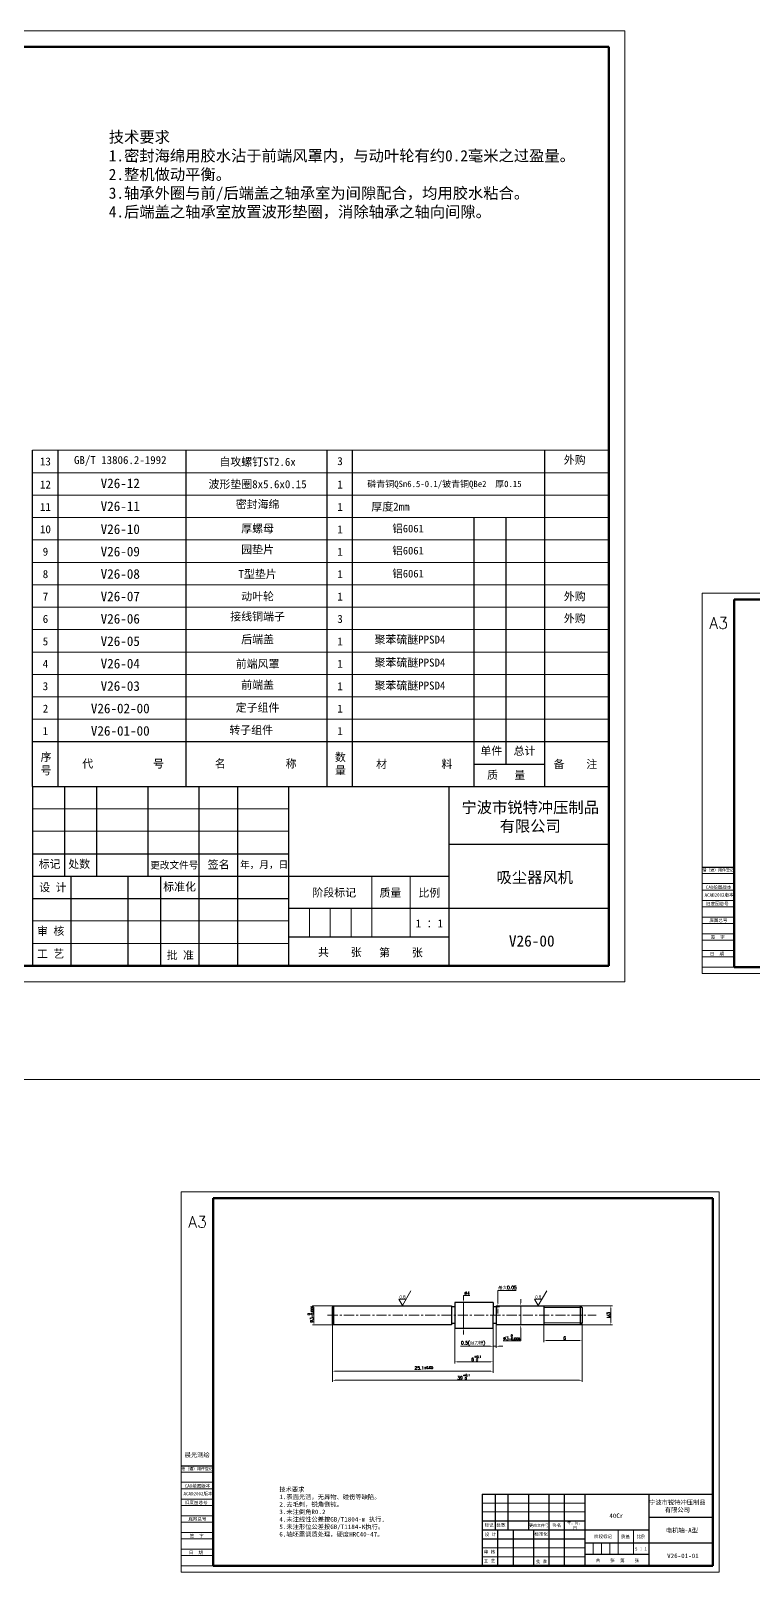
# Model space of a CAD drawing. Header units: millimetres. Extents: x 2517 to 6633, y 792 to 3241.
# Drawn here: x 3255.9 to 3368.7, y 1464.2 to 1704.9 of the extents above; entities that cross this region are included whole.
import ezdxf

# ---------------------------------------------------------------- set-up
doc = ezdxf.new("R2010")
doc.units = ezdxf.units.MM
doc.linetypes.add('CENTER', pattern=[50.8, 31.75, -6.35, 6.35, -6.35])
for name, color, linetype, lineweight in [('中心线', 1, 'CENTER', 9), ('填充', 3, 'Continuous', 9), ('实线', 7, 'Continuous', 25), ('尺寸标注', 2, 'Continuous', 9), ('引导线', 6, 'Continuous', 9), ('文本', 3, 'Continuous', 15), ('框格线', 8, 'Continuous', 20), ('粗实线', 9, 'Continuous', 50)]:
    doc.layers.add(name, color=color, linetype=linetype, lineweight=lineweight)
doc.styles.add('st', font='txt.shx')
doc.styles.get("Standard").update_dxf_attribs({"font": 'simfang.ttf'})
doc.dimstyles.new('st0.2', dxfattribs={"dimscale": 0.2, "dimtxt": 2.5, "dimasz": 2.5, "dimexe": 1.25, "dimexo": 0, "dimtad": 1, "dimtoh": 1, "dimdec": 3, "dimdsep": 46, "dimtxsty": 'st', "dimcen": 0, "dimclrd": 256, "dimclre": 256, "dimclrt": 256, "dimadec": 4, "dimazin": 2, "dimtfac": 1, "dimtdec": 3, "dimtmove": 0, "dimatfit": 1, "dimfxl": 0, "dimlwd": -1, "dimlwe": -1, "dimarcsym": 0})

# ---------------------------------------------------------------- blocks, each defined once
blk = doc.blocks.new('*D104')
at = {"layer": 'Defpoints', "color": 0, "ltscale": 0.2, "transparency": 16777216}
for p in [(3303.21, 1505.81), (3300.14, 1502.81), (3303.21, 1502.81)]:
    blk.add_point(p, dxfattribs=at)
at = {"layer": '尺寸标注', "ltscale": 0.2, "transparency": 16777216}
for p, q in [((3303.21, 1505.81), (3299.89, 1505.81)), ((3300.14, 1505.31), (3300.14, 1503.31)), ((3303.21, 1502.81), (3299.89, 1502.81))]:
    blk.add_line(p, q, dxfattribs=at)
for points in [[(3300.05, 1505.31), (3300.22, 1505.31), (3300.14, 1505.81)], [(3300.05, 1503.31), (3300.22, 1503.31), (3300.14, 1502.81)]]:
    blk.add_solid(points, dxfattribs=at)
at = {"layer": '尺寸标注', "ltscale": 0.2, "transparency": 16777216, "insert": (3299.6, 1504.46), "char_height": 0.5, "attachment_point": 5, "rotation": 90, "style": 'st'}
blk.add_mtext('%%c3{}{\\H0.71x;\\C3;\\S 0^ -0.006;}', dxfattribs=at)
blk = doc.blocks.new('*D105')
at = {"layer": 'Defpoints', "color": 0, "ltscale": 0.2, "transparency": 16777216}
for p in [(3341.7, 1505.81), (3341.7, 1502.81), (3346.49, 1502.81)]:
    blk.add_point(p, dxfattribs=at)
at = {"layer": '尺寸标注', "ltscale": 0.2, "transparency": 16777216}
for p, q in [((3341.7, 1505.81), (3346.74, 1505.81)), ((3346.49, 1505.31), (3346.49, 1503.31)), ((3341.7, 1502.81), (3346.74, 1502.81))]:
    blk.add_line(p, q, dxfattribs=at)
for points in [[(3346.41, 1505.31), (3346.57, 1505.31), (3346.49, 1505.81)], [(3346.41, 1503.31), (3346.57, 1503.31), (3346.49, 1502.81)]]:
    blk.add_solid(points, dxfattribs=at)
at = {"layer": '尺寸标注', "ltscale": 0.2, "transparency": 16777216, "insert": (3346.11, 1504.35), "char_height": 0.5, "attachment_point": 5, "rotation": 90, "style": 'st'}
blk.add_mtext('M3', dxfattribs=at)
blk = doc.blocks.new('*D106')
at = {"layer": 'Defpoints', "color": 0, "ltscale": 0.2, "transparency": 16777216}
for p in [(3328.11, 1506.31), (3323.49, 1502.31), (3328.11, 1502.31)]:
    blk.add_point(p, dxfattribs=at)
at = {"layer": '尺寸标注', "ltscale": 0.2, "transparency": 16777216}
for p, q in [((3323.49, 1506.81), (3323.49, 1507.39)), ((3323.49, 1507.39), (3324.45, 1507.39)), ((3328.11, 1506.31), (3323.24, 1506.31)), ((3323.49, 1502.31), (3323.49, 1506.31)), ((3328.11, 1502.31), (3323.24, 1502.31)), ((3323.49, 1501.81), (3323.49, 1501.31))]:
    blk.add_line(p, q, dxfattribs=at)
for points in [[(3323.41, 1506.81), (3323.58, 1506.81), (3323.49, 1506.31)], [(3323.41, 1501.81), (3323.58, 1501.81), (3323.49, 1502.31)]]:
    blk.add_solid(points, dxfattribs=at)
at = {"layer": '尺寸标注', "ltscale": 0.2, "transparency": 16777216, "insert": (3324.04, 1507.76), "char_height": 0.5, "attachment_point": 5, "style": 'st'}
blk.add_mtext('%%c4', dxfattribs=at)
blk = doc.blocks.new('*D107')
at = {"layer": 'Defpoints', "color": 0, "ltscale": 0.2, "transparency": 16777216}
for p in [(3331.37, 1505.81), (3331.64, 1502.81), (3332.42, 1502.81)]:
    blk.add_point(p, dxfattribs=at)
at = {"layer": '尺寸标注', "ltscale": 0.2, "transparency": 16777216}
for p, q in [((3332.42, 1506.31), (3332.42, 1506.81)), ((3331.37, 1505.81), (3332.67, 1505.81)), ((3332.42, 1505.81), (3332.42, 1502.81)), ((3331.64, 1502.81), (3332.67, 1502.81)), ((3332.42, 1502.31), (3332.42, 1500.33)), ((3332.42, 1500.33), (3329.7, 1500.33))]:
    blk.add_line(p, q, dxfattribs=at)
for points in [[(3332.34, 1506.31), (3332.5, 1506.31), (3332.42, 1505.81)], [(3332.34, 1502.31), (3332.5, 1502.31), (3332.42, 1502.81)]]:
    blk.add_solid(points, dxfattribs=at)
at = {"layer": '尺寸标注', "ltscale": 0.2, "transparency": 16777216, "insert": (3331, 1500.87), "char_height": 0.5, "attachment_point": 5, "style": 'st'}
blk.add_mtext('%%c3{}{\\H0.71x;\\C3;\\S 0^ -0.006;}', dxfattribs=at)
blk = doc.blocks.new('*D108')
at = {"layer": 'Defpoints', "color": 0, "ltscale": 0.2, "transparency": 16777216}
for p in [(3336.01, 1502.81), (3342.01, 1503.12), (3342.01, 1500.37)]:
    blk.add_point(p, dxfattribs=at)
at = {"layer": '尺寸标注', "ltscale": 0.2, "transparency": 16777216}
for p, q in [((3336.01, 1502.81), (3336.01, 1500.12)), ((3342.01, 1503.12), (3342.01, 1500.12)), ((3336.51, 1500.37), (3341.51, 1500.37))]:
    blk.add_line(p, q, dxfattribs=at)
for points in [[(3336.51, 1500.46), (3336.51, 1500.29), (3336.01, 1500.37)], [(3341.51, 1500.46), (3341.51, 1500.29), (3342.01, 1500.37)]]:
    blk.add_solid(points, dxfattribs=at)
at = {"layer": '尺寸标注', "ltscale": 0.2, "transparency": 16777216, "insert": (3339.26, 1500.75), "char_height": 0.5, "attachment_point": 5, "style": 'st'}
blk.add_mtext('6', dxfattribs=at)
blk = doc.blocks.new('*D109')
at = {"layer": 'Defpoints', "color": 0, "ltscale": 0.2, "transparency": 16777216}
for p in [(3322.11, 1502.31), (3328.11, 1502.31), (3328.11, 1497.05)]:
    blk.add_point(p, dxfattribs=at)
at = {"layer": '尺寸标注', "ltscale": 0.2, "transparency": 16777216}
for p, q in [((3322.11, 1502.31), (3322.11, 1496.8)), ((3328.11, 1502.31), (3328.11, 1496.8)), ((3322.61, 1497.05), (3327.61, 1497.05))]:
    blk.add_line(p, q, dxfattribs=at)
for points in [[(3322.61, 1497.13), (3322.61, 1496.96), (3322.11, 1497.05)], [(3327.61, 1497.13), (3327.61, 1496.96), (3328.11, 1497.05)]]:
    blk.add_solid(points, dxfattribs=at)
at = {"layer": '尺寸标注', "ltscale": 0.2, "transparency": 16777216, "insert": (3325.49, 1497.58), "char_height": 0.5, "attachment_point": 5, "style": 'st'}
blk.add_mtext('6{}{\\H0.71x;\\C3;\\S+0.1^  0;}', dxfattribs=at)
blk = doc.blocks.new('*D110')
at = {"layer": 'Defpoints', "color": 0, "ltscale": 0.2, "transparency": 16777216}
for p in [(3303.01, 1503.01), (3342.01, 1503.12), (3342.01, 1494.17)]:
    blk.add_point(p, dxfattribs=at)
at = {"layer": '尺寸标注', "ltscale": 0.2, "transparency": 16777216}
for p, q in [((3303.01, 1503.01), (3303.01, 1493.92)), ((3342.01, 1503.12), (3342.01, 1493.92)), ((3303.51, 1494.17), (3341.51, 1494.17))]:
    blk.add_line(p, q, dxfattribs=at)
for points in [[(3303.51, 1494.25), (3303.51, 1494.09), (3303.01, 1494.17)], [(3341.51, 1494.25), (3341.51, 1494.09), (3342.01, 1494.17)]]:
    blk.add_solid(points, dxfattribs=at)
at = {"layer": '尺寸标注', "ltscale": 0.2, "transparency": 16777216, "insert": (3323.52, 1494.71), "char_height": 0.5, "attachment_point": 5, "style": 'st'}
blk.add_mtext('39{}{\\H0.71x;\\C3;\\S+0.1^  0;}', dxfattribs=at)
blk = doc.blocks.new('*D111')
at = {"layer": 'Defpoints', "color": 0, "ltscale": 0.2, "transparency": 16777216}
for p in [(3328.11, 1502.31), (3328.61, 1502.81), (3328.11, 1499.48)]:
    blk.add_point(p, dxfattribs=at)
at = {"layer": '尺寸标注', "ltscale": 0.2, "transparency": 16777216}
for p, q in [((3328.11, 1502.31), (3328.11, 1499.23)), ((3328.61, 1502.81), (3328.61, 1499.23)), ((3327.61, 1499.48), (3323, 1499.48)), ((3328.61, 1499.48), (3328.11, 1499.48)), ((3329.11, 1499.48), (3329.61, 1499.48))]:
    blk.add_line(p, q, dxfattribs=at)
for points in [[(3327.61, 1499.56), (3327.61, 1499.39), (3328.11, 1499.48)], [(3329.11, 1499.56), (3329.11, 1499.39), (3328.61, 1499.48)]]:
    blk.add_solid(points, dxfattribs=at)
at = {"layer": '尺寸标注', "ltscale": 0.2, "transparency": 16777216, "insert": (3324.99, 1499.93), "char_height": 0.5, "attachment_point": 5, "style": 'st'}
blk.add_mtext('0.5(退刀槽)', dxfattribs=at)
blk = doc.blocks.new('*D112')
at = {"layer": 'Defpoints', "color": 0, "ltscale": 0.2, "transparency": 16777216}
for p in [(3328.61, 1505.81), (3328.61, 1505.61), (3328.85, 1505.61)]:
    blk.add_point(p, dxfattribs=at)
at = {"layer": '尺寸标注', "ltscale": 0.2, "transparency": 16777216}
for p, q in [((3328.85, 1506.31), (3328.85, 1508.16)), ((3328.85, 1508.16), (3331.7, 1508.16)), ((3328.61, 1505.81), (3329.1, 1505.81)), ((3328.61, 1505.61), (3329.1, 1505.61)), ((3328.85, 1505.61), (3328.85, 1505.81)), ((3328.85, 1505.11), (3328.85, 1504.61))]:
    blk.add_line(p, q, dxfattribs=at)
for points in [[(3328.77, 1506.31), (3328.94, 1506.31), (3328.85, 1505.81)], [(3328.77, 1505.11), (3328.94, 1505.11), (3328.85, 1505.61)]]:
    blk.add_solid(points, dxfattribs=at)
at = {"layer": '尺寸标注', "ltscale": 0.2, "transparency": 16777216, "insert": (3330.34, 1508.61), "char_height": 0.5, "attachment_point": 5, "style": 'st'}
blk.add_mtext('最大0.05', dxfattribs=at)
blk = doc.blocks.new('*D380')
at = {"layer": 'Defpoints', "color": 0, "ltscale": 0.2, "transparency": 16777216}
for p in [(3303.01, 1503.01), (3328.11, 1502.31), (3328.11, 1495.58)]:
    blk.add_point(p, dxfattribs=at)
at = {"layer": '尺寸标注', "ltscale": 0.2, "transparency": 16777216}
for p, q in [((3303.01, 1503.01), (3303.01, 1495.33)), ((3328.11, 1502.31), (3328.11, 1495.33)), ((3303.51, 1495.58), (3327.61, 1495.58))]:
    blk.add_line(p, q, dxfattribs=at)
for points in [[(3303.51, 1495.67), (3303.51, 1495.5), (3303.01, 1495.58)], [(3327.61, 1495.67), (3327.61, 1495.5), (3328.11, 1495.58)]]:
    blk.add_solid(points, dxfattribs=at)
at = {"layer": '尺寸标注', "ltscale": 0.2, "transparency": 16777216, "insert": (3317.29, 1496.08), "char_height": 0.5, "attachment_point": 5, "style": 'st'}
blk.add_mtext('25.1{}{\\A0;{\\H1.5x;}{\\A2;\\H0.71x;\\C3;%%p0.05}}', dxfattribs=at)

msp = doc.modelspace()

# ---------------------------------------------------------------- linework, layer by layer
at = {"layer": '中心线', "ltscale": 0.05}
msp.add_line((3302.2663, 1504.3124), (3344.1995, 1504.3124), dxfattribs=at)
at = {"layer": '填充', "ltscale": 0.2}
for p, q in [((3342.0083, 1505.5037), (3336.0083, 1505.5037)), ((3342.0083, 1503.1211), (3336.0083, 1503.1211))]:
    msp.add_line(p, q, dxfattribs=at)
at = {"layer": '实线'}
for p, q in [((3256.1726, 1586.8868), (3256.1726, 1639.3868)), ((3260.1726, 1586.8868), (3260.1726, 1639.3868)), ((3280.1726, 1586.8868), (3280.1726, 1639.3868)), ((3302.1726, 1586.8868), (3302.1726, 1639.3868)), ((3306.1726, 1586.8868), (3306.1726, 1639.3868)), ((3336.1726, 1586.8868), (3336.1726, 1639.3868)), ((3325.1726, 1586.8868), (3325.1726, 1628.8868)), ((3330.1726, 1590.3868), (3330.1726, 1628.8868)), ((3346.1726, 1586.8868), (3346.1726, 1628.8868)), ((3256.1726, 1593.8868), (3346.1726, 1593.8868)), ((3325.1726, 1590.3868), (3336.1726, 1590.3868)), ((3256.1726, 1586.8868), (3346.1726, 1586.8868)), ((3256.182, 1586.8868), (3256.182, 1558.8868)), ((3261.182, 1586.8868), (3261.182, 1572.8868)), ((3266.182, 1586.8868), (3266.182, 1572.8868)), ((3274.182, 1586.8868), (3274.182, 1572.8868)), ((3282.182, 1586.8868), (3282.182, 1558.8868)), ((3288.182, 1586.8868), (3288.182, 1558.8868)), ((3296.182, 1586.8868), (3296.182, 1558.8868)), ((3321.1726, 1586.8868), (3321.1726, 1558.8868)), ((3346.1726, 1558.8868), (3346.1726, 1586.8868)), ((3346.1726, 1558.8868), (3346.1726, 1586.8868)), ((3346.1726, 1558.8868), (3346.1726, 1586.8868)), ((3346.1726, 1558.8868), (3346.1726, 1586.8868)), ((3321.1726, 1577.8868), (3346.1726, 1577.8868)), ((3256.1726, 1576.3868), (3296.182, 1576.3868)), ((3360.7647, 1574.2936), (3365.7647, 1574.2936)), ((3256.1726, 1572.8868), (3296.182, 1572.8868)), ((3262.182, 1572.8868), (3262.182, 1558.8868)), ((3271.0765, 1572.8868), (3271.0765, 1558.8868)), ((3276.182, 1572.8868), (3276.182, 1558.8868)), ((3296.182, 1572.8868), (3321.1726, 1572.8868)), ((3256.1726, 1569.3868), (3296.182, 1569.3868)), ((3365.7647, 1558.6936), (3365.7647, 1569.8936)), ((3365.7647, 1569.8936), (3365.7647, 1558.6936)), ((3296.182, 1567.8868), (3346.1726, 1567.8868)), ((3296.182, 1563.3868), (3321.1726, 1563.3868)), ((3256.1726, 1558.8868), (3346.1726, 1558.8868)), ((3279.4108, 1480.7986), (3284.4108, 1480.7986)), ((3284.4108, 1465.1986), (3284.4108, 1476.3986)), ((3284.4108, 1476.3986), (3284.4108, 1465.1986)), ((3326.4108, 1476.3986), (3362.4108, 1476.3986)), ((3326.4145, 1476.3986), (3326.4145, 1465.1986)), ((3328.4145, 1476.3986), (3328.4145, 1470.7986)), ((3330.4145, 1476.3986), (3330.4145, 1470.7986)), ((3333.6145, 1476.3986), (3333.6145, 1470.7986)), ((3336.8145, 1476.3986), (3336.8145, 1465.1986)), ((3339.2145, 1476.3986), (3339.2145, 1465.1986)), ((3342.4145, 1476.3986), (3342.4145, 1465.1986)), ((3352.4108, 1476.3986), (3352.4108, 1465.1986)), ((3326.4108, 1472.1986), (3342.4145, 1472.1986)), ((3326.4108, 1470.7986), (3342.4145, 1470.7986)), ((3328.8145, 1470.7986), (3328.8145, 1465.1986)), ((3331.2145, 1470.7986), (3331.2145, 1465.1986)), ((3334.4145, 1470.7986), (3334.4145, 1465.1986)), ((3342.4145, 1470.7986), (3352.4108, 1470.7986)), ((3352.4108, 1472.7986), (3362.4108, 1472.7986)), ((3326.4108, 1469.3986), (3342.4145, 1469.3986)), ((3342.4145, 1468.7986), (3362.4108, 1468.7986)), ((3342.4145, 1466.9986), (3352.4108, 1466.9986)), ((3326.4108, 1465.1986), (3362.4108, 1465.1986))]:
    msp.add_line(p, q, dxfattribs=at)
at = {"layer": '实线', "ltscale": 0.2}
for p, q in [((3303.2083, 1505.8124), (3303.0083, 1505.6124)), ((3303.0083, 1504.3124), (3303.0083, 1505.6124)), ((3303.0083, 1503.0124), (3303.0083, 1504.3124)), ((3303.2083, 1505.8124), (3321.6083, 1505.8124)), ((3303.2083, 1505.8124), (3303.2083, 1502.8124)), ((3322.1083, 1505.6124), (3321.6083, 1505.6124)), ((3328.1083, 1506.3124), (3322.1083, 1506.3124)), ((3322.1083, 1506.3124), (3322.1083, 1502.3124)), ((3328.1083, 1506.3124), (3328.1083, 1504.3124)), ((3328.6083, 1505.6124), (3328.1083, 1505.6124)), ((3328.1083, 1502.3124), (3328.1083, 1504.3124)), ((3328.6083, 1505.8124), (3341.6996, 1505.8124)), ((3328.6083, 1505.8124), (3328.6083, 1502.8124)), ((3328.6083, 1505.8124), (3328.6083, 1505.6124)), ((3336.0083, 1505.8124), (3336.0083, 1502.8124)), ((3341.6996, 1505.8124), (3342.0083, 1505.5037)), ((3341.6996, 1505.8124), (3341.6996, 1502.8124)), ((3342.0083, 1505.5037), (3342.0083, 1503.1211)), ((3303.2083, 1502.8124), (3303.0083, 1503.0124)), ((3321.6083, 1502.8124), (3303.2083, 1502.8124)), ((3322.1083, 1503.0124), (3321.6083, 1503.0124)), ((3322.1083, 1502.3124), (3328.1083, 1502.3124)), ((3328.6083, 1503.0124), (3328.1083, 1503.0124)), ((3341.6996, 1502.8124), (3328.6083, 1502.8124)), ((3341.6996, 1502.8124), (3342.0083, 1503.1211))]:
    msp.add_line(p, q, dxfattribs=at)
at = {"layer": '实线', "ltscale": 0.1}
msp.add_line((3321.6083, 1505.8124), (3321.6083, 1502.8124), dxfattribs=at)
at = {"layer": '尺寸标注', "ltscale": 0.2}
msp.add_line((3054.3981, 1541.131), (3645.4033, 1541.131), dxfattribs=at)
at = {"layer": '引导线'}
for p, q in [((3138.6726, 1704.8868), (3348.6726, 1704.8868)), ((3243.6726, 1704.8868), (3348.6726, 1704.8868)), ((3243.6726, 1704.8868), (3348.6726, 1704.8868)), ((3348.6726, 1556.3868), (3348.6726, 1704.8868)), ((3256.1726, 1639.3868), (3346.1726, 1639.3868)), ((3256.1726, 1635.8868), (3346.1726, 1635.8868)), ((3256.1726, 1632.3868), (3346.1726, 1632.3868)), ((3256.1726, 1628.8868), (3346.1726, 1628.8868)), ((3256.1726, 1625.3868), (3346.1726, 1625.3868)), ((3256.1726, 1621.8868), (3346.1726, 1621.8868)), ((3256.1726, 1621.8868), (3346.1726, 1621.8868)), ((3256.1726, 1618.3868), (3346.1726, 1618.3868)), ((3360.7647, 1617.0936), (3444.7647, 1617.0936)), ((3360.7647, 1557.6936), (3360.7647, 1617.0936)), ((3256.1726, 1614.8868), (3346.1726, 1614.8868)), ((3256.1726, 1611.3868), (3346.1726, 1611.3868)), ((3256.1726, 1607.8868), (3346.1726, 1607.8868)), ((3256.1726, 1604.3868), (3346.1726, 1604.3868)), ((3256.1726, 1600.8868), (3346.1726, 1600.8868)), ((3256.1726, 1597.3868), (3346.1726, 1597.3868)), ((3256.1726, 1583.3868), (3296.182, 1583.3868)), ((3256.1726, 1579.8868), (3296.182, 1579.8868)), ((3365.7647, 1573.2936), (3360.7647, 1573.2936)), ((3365.7647, 1571.7257), (3360.7647, 1571.7257)), ((3365.7647, 1570.6936), (3360.7647, 1570.6936)), ((3365.7647, 1569.0936), (3360.7647, 1569.0936)), ((3365.7647, 1568.0936), (3360.7647, 1568.0936)), ((3256.1726, 1565.8868), (3296.182, 1565.8868)), ((3365.7647, 1566.4936), (3360.7647, 1566.4936)), ((3365.7647, 1565.4936), (3360.7647, 1565.4936)), ((3256.1726, 1562.3868), (3296.182, 1562.3868)), ((3365.7647, 1563.8936), (3360.7647, 1563.8936)), ((3365.7647, 1562.8936), (3360.7647, 1562.8936)), ((3365.7647, 1561.2936), (3360.7647, 1561.2936)), ((3365.7647, 1560.2936), (3360.7647, 1560.2936)), ((3365.7647, 1558.6936), (3360.7647, 1558.6936)), ((3360.7647, 1557.6936), (3444.7647, 1557.6936)), ((3138.6726, 1556.3868), (3348.6726, 1556.3868)), ((3279.4108, 1523.5986), (3363.4108, 1523.5986)), ((3279.4108, 1464.1986), (3279.4108, 1523.5986)), ((3363.4108, 1464.1986), (3363.4108, 1523.5986)), ((3284.4108, 1479.7986), (3279.4108, 1479.7986)), ((3284.4108, 1478.2307), (3279.4108, 1478.2307)), ((3284.4108, 1477.1986), (3279.4108, 1477.1986)), ((3284.4108, 1475.5986), (3279.4108, 1475.5986)), ((3284.4108, 1474.5986), (3279.4108, 1474.5986)), ((3326.4108, 1474.9986), (3342.4145, 1474.9986)), ((3326.4108, 1473.5986), (3342.4145, 1473.5986)), ((3284.4108, 1472.9986), (3279.4108, 1472.9986)), ((3284.4108, 1471.9986), (3279.4108, 1471.9986)), ((3284.4108, 1470.3986), (3279.4108, 1470.3986)), ((3284.4108, 1469.3986), (3279.4108, 1469.3986)), ((3284.4108, 1467.7986), (3279.4108, 1467.7986)), ((3284.4108, 1466.7986), (3279.4108, 1466.7986)), ((3326.4108, 1467.9986), (3342.4145, 1467.9986)), ((3326.4108, 1466.5986), (3342.4145, 1466.5986)), ((3284.4108, 1465.1986), (3279.4108, 1465.1986)), ((3279.4108, 1464.1986), (3363.4108, 1464.1986))]:
    msp.add_line(p, q, dxfattribs=at)
at = {"layer": '文本', "ltscale": 0.2}
for p, q in [((3309.1726, 1572.8868), (3309.1726, 1563.3868)), ((3315.1726, 1572.8868), (3315.1726, 1563.3868)), ((3299.4226, 1567.8868), (3299.4226, 1563.3868)), ((3302.6726, 1567.8868), (3302.6726, 1563.3868)), ((3305.9226, 1567.8868), (3305.9226, 1563.3868)), ((3347.6108, 1470.7986), (3347.6108, 1466.9986)), ((3350.0108, 1470.7986), (3350.0108, 1466.9986)), ((3343.7108, 1468.7986), (3343.7108, 1466.9986)), ((3345.0108, 1468.7986), (3345.0108, 1466.9986)), ((3346.3108, 1468.7986), (3346.3108, 1466.9986))]:
    msp.add_line(p, q, dxfattribs=at)
at = {"layer": '文本'}
for p, q in [((3314.5369, 1506.8331), (3313.373, 1506.8331)), ((3313.373, 1506.8331), (3313.955, 1505.8251)), ((3313.955, 1505.8251), (3315.2852, 1508.1291)), ((3335.7232, 1506.8331), (3334.5593, 1506.8331)), ((3334.5593, 1506.8331), (3335.1413, 1505.8251)), ((3335.1413, 1505.8251), (3336.4715, 1508.1291))]:
    msp.add_line(p, q, dxfattribs=at)
at = {"layer": '粗实线'}
for p, q in [((3151.1726, 1702.3868), (3346.1726, 1702.3868)), ((3346.1726, 1558.8868), (3346.1726, 1702.3868)), ((3365.7647, 1558.6936), (3365.7647, 1616.0936)), ((3365.7647, 1616.0936), (3443.7647, 1616.0936)), ((3151.1726, 1558.8868), (3346.1726, 1558.8868)), ((3365.7647, 1558.6936), (3443.7647, 1558.6936)), ((3284.4108, 1465.1986), (3284.4108, 1522.5986)), ((3284.4108, 1522.5986), (3362.4108, 1522.5986)), ((3362.4108, 1465.1986), (3362.4108, 1522.5986)), ((3284.4108, 1465.1986), (3362.4108, 1465.1986))]:
    msp.add_line(p, q, dxfattribs=at)

# ---------------------------------------------------------------- texts
at = {"layer": '实线', "attachment_point": 5}
for s, insert, char_height, width in [('磷青铜QSn6.5-0.1/铍青铜QBe2  厚0.15', (3320.5084, 1634.0106), 1, 30.092817), ('铝6061', (3314.8281, 1627.0977), 1.2, 6.29936), ('铝6061', (3314.8281, 1623.6532), 1.2, 6.29936), ('铝6061', (3314.8281, 1620.0642), 1.2, 6.29936), ('宁波市锐特冲压制品\\P有限公司', (3333.9007, 1582.0658), 1.75, 31.5899), ('  吸尘器风机', (3333.4225, 1572.5979), 1.75, 31.5899), ('V26-00', (3334.1415, 1562.7492), 1.75, 23.00125), ('晨光测绘', (3281.9001, 1482.4724), 0.7, 12.63596), ('宁波市锐特冲压制品\\P有限公司', (3356.8751, 1474.4702), 0.7, 12.63596), ('40Cr', (3347.3493, 1473.007), 0.7, 7.8742), (' 电机轴-A型', (3357.3108, 1470.683), 0.7, 12.63596), ('V26-01-01', (3357.7415, 1466.7435), 0.7, 9.2005)]:
    msp.add_mtext(s, dxfattribs=dict(at, insert=insert, char_height=char_height, width=width))
at = {"layer": '实线', "ltscale": 0.2, "char_height": 1.8, "width": 5, "attachment_point": 1, "style": 'st'}
for insert in [(3361.853, 1613.3047), (3280.4991, 1519.8097)]:
    msp.add_mtext('A3', dxfattribs=dict(at, insert=insert))
at = {"layer": '文本'}
for s, insert, char_height, width, attachment_point in [('技术要求\\P1.密封海绵用胶水沾于前端风罩内，与动叶轮有约0.2毫米之过盈量。\\P2.整机做动平衡。\\P3.轴承外圈与前/后端盖之轴承室为间隙配合，均用胶水粘合。\\P4.后端盖之轴承室放置波形垫圈，消除轴承之轴向间隙。 ', (3268.1003, 1682.3383), 1.75, 80.083635, 4), ('{\\fTimes New Roman|b0|i0|c0|p18;0.8}', (3313.4848, 1507.4221), 0.5, 2.92, 1), ('{\\fTimes New Roman|b0|i0|c0|p18;0.8}', (3334.6711, 1507.4221), 0.5, 2.92, 1), ('技术要求\\P1.表面光洁，无异物、碰伤等缺陷。\\P2.去毛刺，锐角倒钝。\\P3.未注倒角R0.2\\P4.未注线性公差按GB/T1804-m 执行.\\P5.未注形位公差按GB/T1184-K执行。\\P6.轴坯需调质处理，硬度HRC40-47。', (3294.7296, 1473.5652), 0.7, 17.90296, 4)]:
    msp.add_mtext(s, dxfattribs=dict(at, insert=insert, char_height=char_height, width=width, attachment_point=attachment_point))
at = {"layer": '文本', "ltscale": 0.2, "attachment_point": 5}
for s, insert, char_height, width in [('标记', (3258.8647, 1574.7162), 1.25, 7.2558), ('处数', (3263.4746, 1574.7053), 1.25, 7.2558), ('更改文件号', (3278.3232, 1574.5397), 1.1, 16.094083), ('签名', (3285.2556, 1574.6194), 1.25, 7.2558), ('年，月，日', (3292.3518, 1574.6086), 1.1, 12.16903), ('借（通）用件登记', (3363.2471, 1573.8148), 0.44, 10.22572), ('设 计', (3259.3759, 1571.0568), 1.25, 7.2558), ('标准化', (3279.1581, 1571.1706), 1.25, 7.2558), ('阶段标记', (3303.311, 1570.2431), 1.25, 7.2558), ('质量', (3312.0675, 1570.2141), 1.25, 7.2558), ('比例', (3318.153, 1570.2141), 1.25, 7.2558), ('ACAD2002版本', (3363.3867, 1569.9183), 0.5, 11.701904), ('CAD绘图版本', (3363.3182, 1571.1325), 0.5, 15.159404), ('旧底图总号', (3363.1162, 1568.5456), 0.5, 13.237686), ('审 核', (3259.0344, 1564.2366), 1.25, 7.2558), ('1 ：1', (3318.146, 1565.4962), 1.25, 7.2558), ('底图总号', (3363.2948, 1565.9591), 0.5, 2.90232), ('签  字', (3363.1727, 1563.327), 0.5, 2.90232), ('工 艺', (3259.0145, 1560.7127), 1.25, 7.2558), ('批 准', (3279.2719, 1560.4795), 1.25, 7.2558), ('共    张', (3304.1761, 1560.9271), 1.25, 7.2558), ('第    张', (3313.7094, 1560.882), 1.25, 7.2558), ('日  期', (3363.0611, 1560.7394), 0.5, 2.90232), ('借（通）用件登记', (3281.8933, 1480.3198), 0.44, 10.22572), ('CAD绘图版本', (3281.9643, 1477.6375), 0.5, 15.159404), ('ACAD2002版本', (3282.0329, 1476.4233), 0.5, 11.701904), ('旧底图总号', (3281.7623, 1475.0505), 0.5, 13.237686), ('底图总号', (3281.9409, 1472.4641), 0.5, 2.90232), ('标记', (3327.4876, 1471.5303), 0.5, 2.90232), ('处数', (3329.3316, 1471.5259), 0.5, 2.90232), ('更改文件号', (3335.271, 1471.4597), 0.44, 6.437633), ('签名', (3338.044, 1471.4916), 0.5, 2.90232), ('年，月，日', (3340.8825, 1471.4873), 0.44, 2.90232), ('签  字', (3281.8189, 1469.8319), 0.5, 2.90232), ('设 计', (3327.6921, 1470.0665), 0.5, 2.90232), ('标准化', (3335.605, 1470.1121), 0.5, 2.90232), ('阶段标记', (3345.2662, 1469.7411), 0.5, 2.90232), ('质量', (3348.7687, 1469.7294), 0.5, 2.90232), ('比例', (3351.2029, 1469.7294), 0.5, 2.90232), ('日  期', (3281.7072, 1467.2444), 0.5, 2.90232), ('工 艺', (3327.5475, 1465.9289), 0.5, 2.90232), ('审 核', (3327.5555, 1467.3385), 0.5, 2.90232), ('批 准', (3335.6505, 1465.8356), 0.5, 2.90232), ('共    张', (3345.6122, 1466.0147), 0.5, 2.90232), ('第    张', (3349.4255, 1465.9966), 0.5, 2.90232), ('5 ：1', (3351.2002, 1467.8423), 0.5, 2.90232)]:
    msp.add_mtext(s, dxfattribs=dict(at, insert=insert, char_height=char_height, width=width))
at = {"layer": '框格线', "color": 3, "attachment_point": 5}
for s, insert, char_height, width in [('13', (3258.2122, 1637.6337), 1.25, 3.606737), ('GB/T 13806.2-1992', (3269.895, 1637.7088), 1.25, 18.646197), ('自攻螺钉ST2.6x    ', (3291.3362, 1637.5121), 1.25, 21.663557), ('3', (3304.2122, 1637.6845), 1.25, 3.606737), ('外购    ', (3340.8502, 1637.8174), 1.25, 21.663557), ('12', (3258.2122, 1634.0277), 1.25, 3.606737), ('V26-12', (3269.895, 1634.2111), 1.5, 18.646197), ('波形垫圈8x5.6x0.15  ', (3291.3362, 1634.0121), 1.25, 21.663557), ('1', (3304.2122, 1634.0434), 1.25, 3.606737), ('11', (3258.2122, 1630.5356), 1.25, 3.606737), ('V26-11', (3269.895, 1630.6419), 1.5, 18.646197), ('密封海绵 ', (3291.3362, 1630.8891), 1.25, 21.663557), ('1', (3304.2122, 1630.5434), 1.25, 3.606737), ('厚度2mm', (3312.0789, 1630.5121), 1.25, 21.663557), ('10', (3258.2122, 1627.0434), 1.25, 3.606737), ('V26-10', (3269.895, 1627.0624), 1.5, 18.646197), ('厚螺母    ', (3291.3362, 1627.1027), 1.25, 21.663557), ('1', (3304.2122, 1627.0434), 1.25, 3.606737), ('园垫片     ', (3291.3362, 1623.809), 1.25, 21.663557), ('9', (3258.2122, 1623.5434), 1.25, 3.606737), ('V26-09', (3269.895, 1623.5624), 1.5, 18.646197), ('1', (3304.2122, 1623.5434), 1.25, 3.606737), ('8', (3258.2122, 1620.0434), 1.25, 3.606737), ('V26-08', (3269.895, 1620.0624), 1.5, 18.646197), ('T型垫片     ', (3291.3362, 1619.9849), 1.25, 21.663557), ('1', (3304.2122, 1620.0434), 1.25, 3.606737), ('7', (3258.2122, 1616.5434), 1.25, 3.606737), ('V26-07', (3269.895, 1616.5624), 1.5, 18.646197), ('动叶轮     ', (3291.3362, 1616.4971), 1.25, 21.663557), ('1', (3304.2122, 1616.5434), 1.25, 3.606737), ('外购    ', (3340.8502, 1616.4971), 1.25, 21.663557), ('6', (3258.2122, 1613.0434), 1.25, 3.606737), ('V26-06', (3269.895, 1613.0624), 1.5, 18.646197), ('接线铜端子    ', (3291.3362, 1613.358), 1.25, 21.663557), ('3', (3304.2122, 1613.0434), 1.25, 3.606737), ('外购    ', (3340.8502, 1613.0664), 1.25, 21.663557), ('V26-05', (3269.895, 1609.5624), 1.5, 18.646197), ('后端盖       ', (3291.3362, 1609.7938), 1.25, 21.663557), ('聚苯硫醚PPSD4 ', (3315.1244, 1609.7504), 1.25, 21.663557), ('5', (3258.2122, 1609.5434), 1.25, 3.606737), ('1', (3304.2122, 1609.5434), 1.25, 3.606737), ('4', (3258.2122, 1606.0434), 1.25, 3.606737), ('V26-04', (3269.895, 1606.0624), 1.5, 18.646197), ('前端风罩         ', (3291.3362, 1605.9609), 1.25, 21.663557), ('1', (3304.2122, 1606.0434), 1.25, 3.606737), ('聚苯硫醚PPSD4 ', (3315.1244, 1606.1599), 1.25, 21.663557), ('3', (3258.2122, 1602.5434), 1.25, 3.606737), ('V26-03', (3269.895, 1602.5624), 1.5, 18.646197), ('前端盖         ', (3291.3362, 1602.6804), 1.25, 21.663557), ('1', (3304.2122, 1602.5434), 1.25, 3.606737), ('聚苯硫醚PPSD4 ', (3315.1244, 1602.5694), 1.25, 21.663557), ('2', (3258.2122, 1599.0434), 1.25, 3.606737), ('V26-02-00', (3269.895, 1599.0624), 1.5, 18.646197), ('定子组件          ', (3291.3362, 1599.1265), 1.25, 21.663557), ('1', (3304.2122, 1599.0434), 1.25, 3.606737), ('1', (3258.2122, 1595.5434), 1.25, 3.606737), ('V26-01-00', (3269.895, 1595.5624), 1.5, 18.646197), ('转子组件          ', (3290.3362, 1595.6265), 1.25, 21.663557), ('1', (3304.2122, 1595.5434), 1.25, 3.606737), ('序\\P号', (3258.3019, 1590.3703), 1.25, 54.15935), ('代           号', (3270.3362, 1590.3703), 1.25, 54.15935), ('名           称', (3291.0309, 1590.3703), 1.25, 54.15935), ('数\\P量', (3304.2664, 1590.3703), 1.25, 54.15935), ('材          料', (3315.7951, 1590.2982), 1.25, 54.15935), ('单件', (3327.8336, 1592.3736), 1.25, 54.15935), ('总计', (3333.015, 1592.3736), 1.25, 54.15935), ('备    注', (3340.9615, 1590.2982), 1.25, 54.15935), ('质   量', (3330.1467, 1588.6062), 1.25, 54.15935)]:
    msp.add_mtext(s, dxfattribs=dict(at, insert=insert, char_height=char_height, width=width))

# ---------------------------------------------------------------- dimensions: what is measured, and where the dimension line sits
at = {"layer": '尺寸标注', "ltscale": 0.2}
for base, p1, p2, text, picture, middle in [((3323.4945, 1502.3124), (3328.1083, 1506.3124), (3328.1083, 1502.3124), '%%c<>', '*D106', (3324.0362, 1507.3896)), ((3328.8528, 1505.6124), (3328.6083, 1505.8124), (3328.6083, 1505.6124), '最大0.05', '*D112', (3330.3414, 1508.156)), ((3346.4891, 1502.8124), (3341.6996, 1505.8124), (3341.6996, 1502.8124), 'M<>', '*D105', (3346.4891, 1504.3504))]:
    dim = msp.add_linear_dim(base=base, p1=p1, p2=p2, angle=90, text=text, dimstyle='st0.2', dxfattribs=at)
    dim.commit()
    dim.dimension.update_dxf_attribs({"geometry": picture, "text_midpoint": middle, "dimtype": 160})
for base, p1, p2, picture, middle in [((3332.4196, 1502.8124), (3331.366, 1505.8124), (3331.6395, 1502.8124), '*D107', (3330.9959, 1500.3346)), ((3300.1383, 1502.8124), (3303.2083, 1505.8124), (3303.2083, 1502.8124), '*D104', (3300.1383, 1504.4556))]:
    dim = msp.add_linear_dim(base=base, p1=p1, p2=p2, angle=90, text='%%c<>{}{\\H0.71x;\\C3;\\S 0^ -0.006;}', dimstyle='st0.2', override={"dimtp": 0, "dimtm": 0.006, "dimtdec": 3, "dimtzin": 8}, dxfattribs=at)
    dim.commit()
    dim.dimension.update_dxf_attribs({"geometry": picture, "text_midpoint": middle, "dimtype": 160})
for base, p1, p2, text, override, picture, middle in [((3342.0083, 1494.1685), (3303.0083, 1503.0124), (3342.0083, 1503.1211), '<>{}{\\H0.71x;\\C3;\\S+0.1^  0;}', {"dimtp": 0.1, "dimtm": 0, "dimtdec": 3, "dimtzin": 8}, '*D110', (3323.5175, 1494.1685)), ((3328.1083, 1495.5848), (3303.0083, 1503.0124), (3328.1083, 1502.3124), '<>{}{\\A0;{\\H1.5x;}{\\A2;\\H0.71x;\\C3;%%p0.05}}', {"dimtp": 0.05, "dimtm": 0.05, "dimtdec": 3, "dimtzin": 8}, '*D380', (3317.2938, 1495.5848)), ((3328.1083, 1497.0456), (3322.1083, 1502.3124), (3328.1083, 1502.3124), '<>{}{\\H0.71x;\\C3;\\S+0.1^  0;}', {"dimtp": 0.1, "dimtm": 0, "dimtdec": 3, "dimtzin": 8}, '*D109', (3325.4852, 1497.0456))]:
    dim = msp.add_linear_dim(base=base, p1=p1, p2=p2, text=text, dimstyle='st0.2', override=override, dxfattribs=at)
    dim.commit()
    dim.dimension.update_dxf_attribs({"geometry": picture, "text_midpoint": middle, "dimtype": 160})
dim = msp.add_linear_dim(base=(3328.1083, 1499.4751), p1=(3328.6083, 1502.8124), p2=(3328.1083, 1502.3124), text='<>(退刀槽)', dimstyle='st0.2', dxfattribs=at)
dim.commit()
dim.dimension.update_dxf_attribs({"geometry": '*D111', "text_midpoint": (3324.9889, 1499.4751), "dimtype": 160})
dim = msp.add_linear_dim(base=(3342.0083, 1500.3725), p1=(3336.0083, 1502.8124), p2=(3342.0083, 1503.1211), dimstyle='st0.2', dxfattribs=at)
dim.commit()
dim.dimension.update_dxf_attribs({"geometry": '*D108', "text_midpoint": (3339.2598, 1500.3725), "dimtype": 160})

doc.saveas('drawing.dxf')
